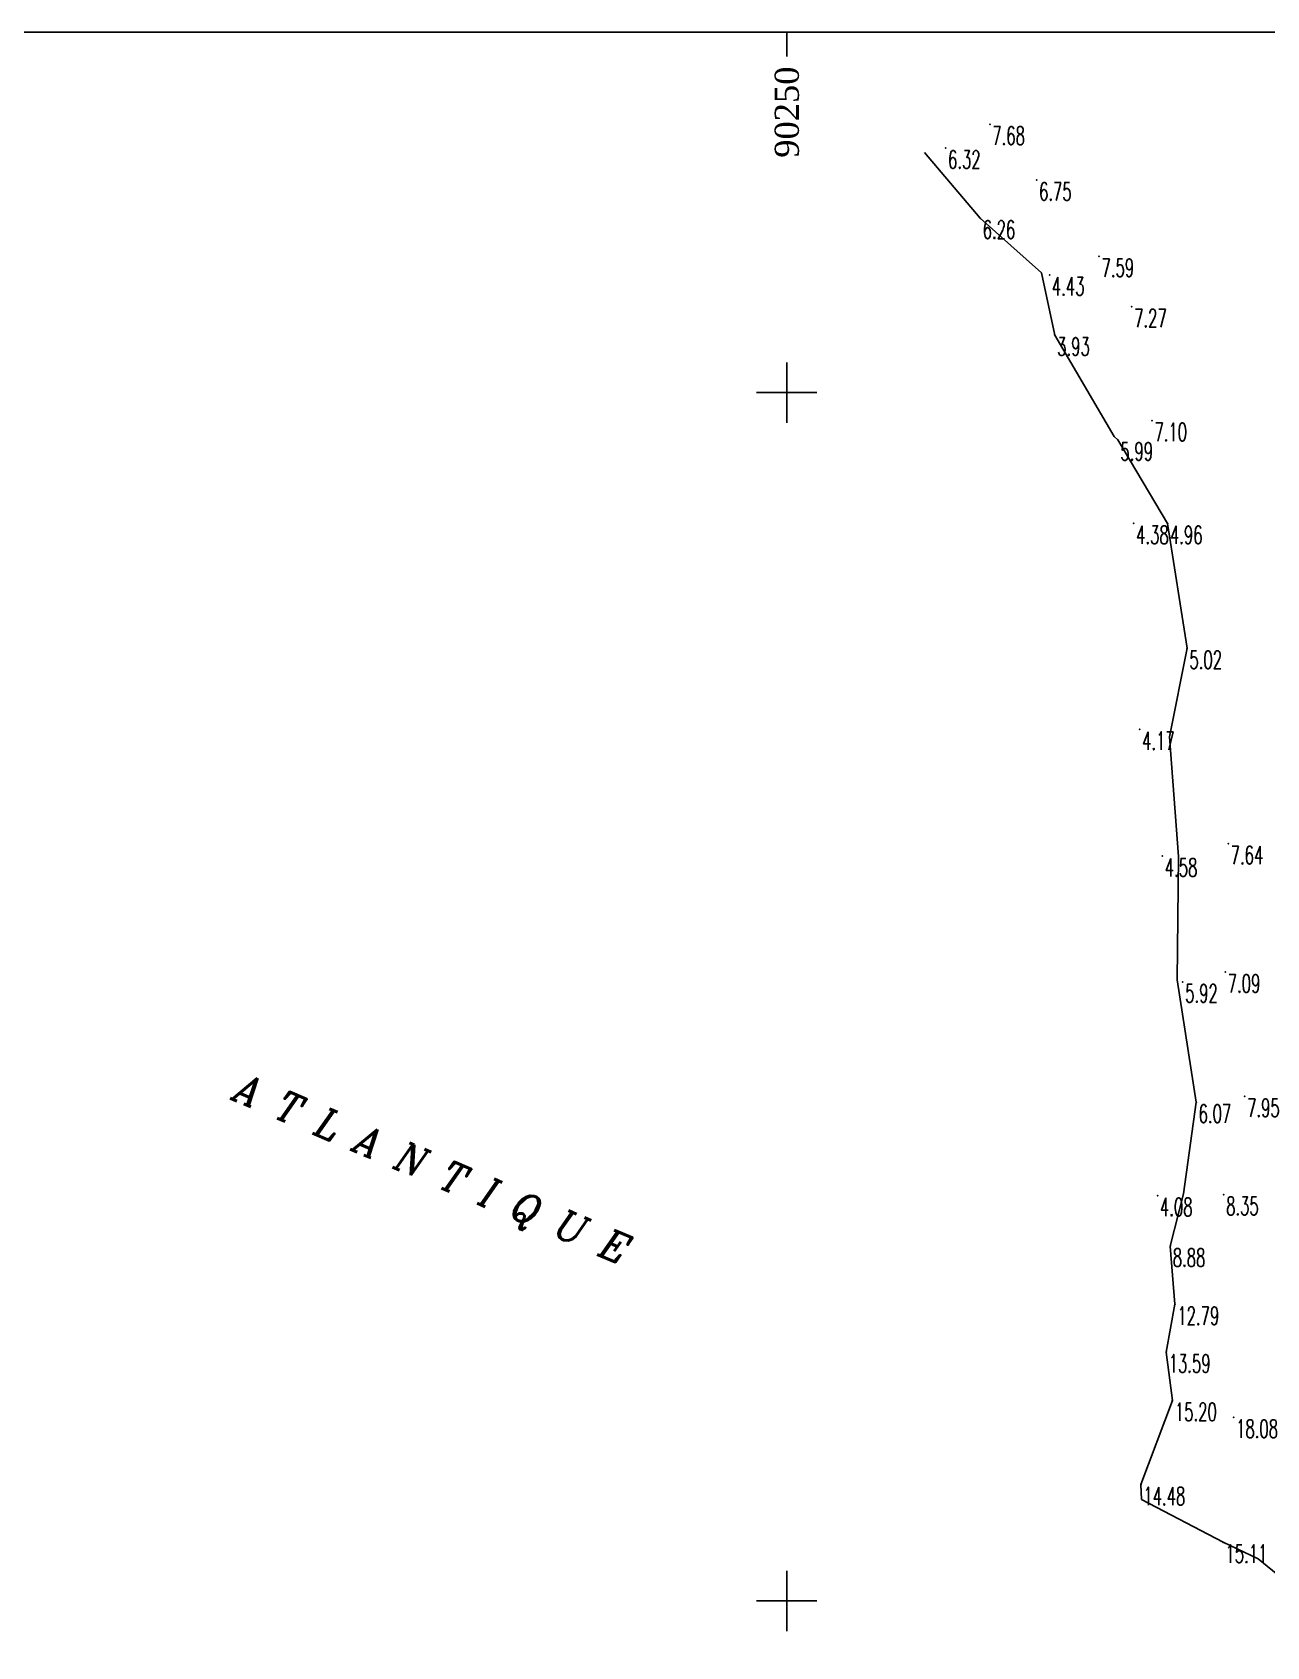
# Model space of a CAD drawing. Header units: millimetres. Extents: x 88261 to 90953, y 390274 to 392322.
# Drawn here: x 90093.5 to 90349, y 391988.1 to 392322.1 of the extents above; entities that cross this region are included whole.
import ezdxf
from ezdxf.enums import TextEntityAlignment as Align

# ---------------------------------------------------------------- set-up
doc = ezdxf.new("R2010")
doc.units = ezdxf.units.MM
doc.header["$LTSCALE"] = 25
for name, color, linetype in [('Carroyage(1)', 7, 'Continuous'), ('Carroyage(1)_Croix', 7, 'Continuous'), ('Carroyage(1)_Textes', 7, 'Continuous'), ('HYDRO', 7, 'Continuous'), ('TopoAlt', 7, 'Continuous'), ('TOPOJIS', 7, 'Continuous')]:
    doc.layers.add(name, color=color, linetype=linetype)
doc.styles.add('ROMANC', font='romanc.shx')
doc.styles.add('Romans 1.0', font='Romans.shx', dxfattribs={"width": 0.99, "height": 1})
doc.styles.get("Standard").update_dxf_attribs({"font": 'times.ttf'})

# ---------------------------------------------------------------- blocks, each defined once
blk = doc.blocks.new('TCPOINT')
at = {"color": 0}
blk.add_point((0, 0), dxfattribs=at)
at = {"layer": 'TopoAlt', "style": 'Romans 1.0', "width": 0.99}
blk.add_attdef('ALT', text='', height=200, dxfattribs=at).set_placement((0.5, -0.5), align=Align.TOP_LEFT)

msp = doc.modelspace()

# ---------------------------------------------------------------- linework, layer by layer
at = {"elevation": 14.57}
msp.add_lwpolyline([(88260.96, 392322.08), (90951.88, 392322.08), (90951.88, 390274.46), (88260.96, 390274.46)], close=True, dxfattribs=at)
at = {"color": 124, "elevation": 6.32, "flags": 128}
msp.add_lwpolyline([(90278.18, 392297.23), (90289.69, 392283.62), (90302.33, 392272.32), (90305.11, 392259.43), (90317.37, 392238.48), (90318.19, 392237.73), (90328.44, 392220.46), (90332.48, 392194.64), (90328.88, 392176.28), (90330.68, 392151.53), (90330.41, 392126.03), (90334.37, 392100.72), (90331.75, 392081.79), (90329.02, 392070.96), (90329.97, 392058.91), (90328.18, 392049.04), (90329.46, 392039.02), (90322.93, 392021.6), (90323.07, 392018.54), (90339.93, 392009.68), (90347.21, 392006.23), (90352.01, 392002.32)], dxfattribs=at)
at = {"layer": 'Carroyage(1)'}
msp.add_line((90249.65, 392322.08), (90249.65, 392317.08), dxfattribs=at)
msp.add_lwpolyline([(88260.96, 390274.46), (90951.88, 390274.46), (90951.88, 392322.08), (88260.96, 392322.08)], close=True, dxfattribs=at)
at = {"layer": 'Carroyage(1)_Croix'}
for p, q in [((90249.65, 392241.29), (90249.65, 392253.79)), ((90243.4, 392247.54), (90255.9, 392247.54)), ((90249.65, 391991.29), (90249.65, 392003.79)), ((90243.4, 391997.54), (90255.9, 391997.54))]:
    msp.add_line(p, q, dxfattribs=at)

# ---------------------------------------------------------------- block references
at = {"layer": 'TOPOJIS'}
ref = msp.add_blockref('TCPOINT', (90291.69, 392303.06, 7.68), dxfattribs=at)
ref.add_attrib('ALT', '7.68', dxfattribs={"layer": 'TopoAlt', "height": 3.75, "style": 'Romans 1.0', "width": 0.6}).set_placement((90292.19, 392302.56, 7.68), align=Align.TOP_LEFT)
ref = msp.add_blockref('TCPOINT', (90282.52, 392298.12, 6.32), dxfattribs=at)
ref.add_attrib('ALT', '6.32', dxfattribs={"layer": 'TopoAlt', "height": 3.75, "style": 'Romans 1.0', "width": 0.6}).set_placement((90283.02, 392297.62, 6.32), align=Align.TOP_LEFT)
ref = msp.add_blockref('TCPOINT', (90301.36, 392291.51, 6.75), dxfattribs=at)
ref.add_attrib('ALT', '6.75', dxfattribs={"layer": 'TopoAlt', "height": 3.75, "style": 'Romans 1.0', "width": 0.6}).set_placement((90301.86, 392291.01, 6.75), align=Align.TOP_LEFT)
ref = msp.add_blockref('TCPOINT', (90289.69, 392283.62, 6.26), dxfattribs=at)
ref.add_attrib('ALT', '6.26', dxfattribs={"layer": 'TopoAlt', "height": 3.75, "style": 'Romans 1.0', "width": 0.6}).set_placement((90290.19, 392283.12, 6.26), align=Align.TOP_LEFT)
ref = msp.add_blockref('TCPOINT', (90314.29, 392275.73, 7.59), dxfattribs=at)
ref.add_attrib('ALT', '7.59', dxfattribs={"layer": 'TopoAlt', "height": 3.75, "style": 'Romans 1.0', "width": 0.6}).set_placement((90314.79, 392275.23, 7.59), align=Align.TOP_LEFT)
ref = msp.add_blockref('TCPOINT', (90304.02, 392271.89, 4.43), dxfattribs=at)
ref.add_attrib('ALT', '4.43', dxfattribs={"layer": 'TopoAlt', "height": 3.75, "style": 'Romans 1.0', "width": 0.6}).set_placement((90304.52, 392271.39, 4.43), align=Align.TOP_LEFT)
ref = msp.add_blockref('TCPOINT', (90321.03, 392265.31, 7.27), dxfattribs=at)
ref.add_attrib('ALT', '7.27', dxfattribs={"layer": 'TopoAlt', "height": 3.75, "style": 'Romans 1.0', "width": 0.6}).set_placement((90321.53, 392264.81, 7.27), align=Align.TOP_LEFT)
ref = msp.add_blockref('TCPOINT', (90305.11, 392259.43, 3.93), dxfattribs=at)
ref.add_attrib('ALT', '3.93', dxfattribs={"layer": 'TopoAlt', "height": 3.75, "style": 'Romans 1.0', "width": 0.6}).set_placement((90305.61, 392258.93, 3.93), align=Align.TOP_LEFT)
ref = msp.add_blockref('TCPOINT', (90325.24, 392241.75, 7.1), dxfattribs=at)
ref.add_attrib('ALT', '7.10', dxfattribs={"layer": 'TopoAlt', "height": 3.75, "style": 'Romans 1.0', "width": 0.6}).set_placement((90325.74, 392241.25, 7.1), align=Align.TOP_LEFT)
ref = msp.add_blockref('TCPOINT', (90318.19, 392237.73, 5.99), dxfattribs=at)
ref.add_attrib('ALT', '5.99', dxfattribs={"layer": 'TopoAlt', "height": 3.75, "style": 'Romans 1.0', "width": 0.6}).set_placement((90318.69, 392237.23, 5.99), align=Align.TOP_LEFT)
ref = msp.add_blockref('TCPOINT', (90321.44, 392220.47, 4.38), dxfattribs=at)
ref.add_attrib('ALT', '4.38', dxfattribs={"layer": 'TopoAlt', "height": 3.75, "style": 'Romans 1.0', "width": 0.6}).set_placement((90321.94, 392219.97, 4.38), align=Align.TOP_LEFT)
ref = msp.add_blockref('TCPOINT', (90328.44, 392220.46, 4.96), dxfattribs=at)
ref.add_attrib('ALT', '4.96', dxfattribs={"layer": 'TopoAlt', "height": 3.75, "style": 'Romans 1.0', "width": 0.6}).set_placement((90328.94, 392219.96, 4.96), align=Align.TOP_LEFT)
ref = msp.add_blockref('TCPOINT', (90332.48, 392194.64, 5.02), dxfattribs=at)
ref.add_attrib('ALT', '5.02', dxfattribs={"layer": 'TopoAlt', "height": 3.75, "style": 'Romans 1.0', "width": 0.6}).set_placement((90332.98, 392194.14, 5.02), align=Align.TOP_LEFT)
ref = msp.add_blockref('TCPOINT', (90322.68, 392177.85, 4.17), dxfattribs=at)
ref.add_attrib('ALT', '4.17', dxfattribs={"layer": 'TopoAlt', "height": 3.75, "style": 'Romans 1.0', "width": 0.6}).set_placement((90323.18, 392177.35, 4.17), align=Align.TOP_LEFT)
ref = msp.add_blockref('TCPOINT', (90327.38, 392151.66, 4.58), dxfattribs=at)
ref.add_attrib('ALT', '4.58', dxfattribs={"layer": 'TopoAlt', "height": 3.75, "style": 'Romans 1.0', "width": 0.6}).set_placement((90327.88, 392151.16, 4.58), align=Align.TOP_LEFT)
ref = msp.add_blockref('TCPOINT', (90341.01, 392154.22, 7.64), dxfattribs=at)
ref.add_attrib('ALT', '7.64', dxfattribs={"layer": 'TopoAlt', "height": 3.75, "style": 'Romans 1.0', "width": 0.6}).set_placement((90341.51, 392153.72, 7.64), align=Align.TOP_LEFT)
ref = msp.add_blockref('TCPOINT', (90331.59, 392125.62, 5.92), dxfattribs=at)
ref.add_attrib('ALT', '5.92', dxfattribs={"layer": 'TopoAlt', "height": 3.75, "style": 'Romans 1.0', "width": 0.6}).set_placement((90332.09, 392125.12, 5.92), align=Align.TOP_LEFT)
ref = msp.add_blockref('TCPOINT', (90340.4, 392127.65, 7.09), dxfattribs=at)
ref.add_attrib('ALT', '7.09', dxfattribs={"layer": 'TopoAlt', "height": 3.75, "style": 'Romans 1.0', "width": 0.6}).set_placement((90340.9, 392127.15, 7.09), align=Align.TOP_LEFT)
ref = msp.add_blockref('TCPOINT', (90344.41, 392101.93, 7.95), dxfattribs=at)
ref.add_attrib('ALT', '7.95', dxfattribs={"layer": 'TopoAlt', "height": 3.75, "style": 'Romans 1.0', "width": 0.6}).set_placement((90344.91, 392101.43, 7.95), align=Align.TOP_LEFT)
ref = msp.add_blockref('TCPOINT', (90334.37, 392100.72, 6.07), dxfattribs=at)
ref.add_attrib('ALT', '6.07', dxfattribs={"layer": 'TopoAlt', "height": 3.75, "style": 'Romans 1.0', "width": 0.6}).set_placement((90334.87, 392100.22, 6.07), align=Align.TOP_LEFT)
ref = msp.add_blockref('TCPOINT', (90340.07, 392081.62, 8.35), dxfattribs=at)
ref.add_attrib('ALT', '8.35', dxfattribs={"layer": 'TopoAlt', "height": 3.75, "style": 'Romans 1.0', "width": 0.6}).set_placement((90340.57, 392081.12, 8.35), align=Align.TOP_LEFT)
ref = msp.add_blockref('TCPOINT', (90326.37, 392081.42, 4.08), dxfattribs=at)
ref.add_attrib('ALT', '4.08', dxfattribs={"layer": 'TopoAlt', "height": 3.75, "style": 'Romans 1.0', "width": 0.6}).set_placement((90326.87, 392080.92, 4.08), align=Align.TOP_LEFT)
ref = msp.add_blockref('TCPOINT', (90329.02, 392070.96, 8.88), dxfattribs=at)
ref.add_attrib('ALT', '8.88', dxfattribs={"layer": 'TopoAlt', "height": 3.75, "style": 'Romans 1.0', "width": 0.6}).set_placement((90329.52, 392070.46, 8.88), align=Align.TOP_LEFT)
ref = msp.add_blockref('TCPOINT', (90329.97, 392058.91, 12.79), dxfattribs=at)
ref.add_attrib('ALT', '12.79', dxfattribs={"layer": 'TopoAlt', "height": 3.75, "style": 'Romans 1.0', "width": 0.6}).set_placement((90330.47, 392058.41, 12.79), align=Align.TOP_LEFT)
ref = msp.add_blockref('TCPOINT', (90328.18, 392049.04, 13.59), dxfattribs=at)
ref.add_attrib('ALT', '13.59', dxfattribs={"layer": 'TopoAlt', "height": 3.75, "style": 'Romans 1.0', "width": 0.6}).set_placement((90328.68, 392048.54, 13.59), align=Align.TOP_LEFT)
ref = msp.add_blockref('TCPOINT', (90329.46, 392039.02, 15.2), dxfattribs=at)
ref.add_attrib('ALT', '15.20', dxfattribs={"layer": 'TopoAlt', "height": 3.75, "style": 'Romans 1.0', "width": 0.6}).set_placement((90329.96, 392038.52, 15.2), align=Align.TOP_LEFT)
ref = msp.add_blockref('TCPOINT', (90342.13, 392035.54, 18.08), dxfattribs=at)
ref.add_attrib('ALT', '18.08', dxfattribs={"layer": 'TopoAlt', "height": 3.75, "style": 'Romans 1.0', "width": 0.6}).set_placement((90342.63, 392035.04, 18.08), align=Align.TOP_LEFT)
ref = msp.add_blockref('TCPOINT', (90322.93, 392021.6, 14.48), dxfattribs=at)
ref.add_attrib('ALT', '14.48', dxfattribs={"layer": 'TopoAlt', "height": 3.75, "style": 'Romans 1.0', "width": 0.6}).set_placement((90323.43, 392021.1, 14.48), align=Align.TOP_LEFT)
ref = msp.add_blockref('TCPOINT', (90339.93, 392009.68, 15.11), dxfattribs=at)
ref.add_attrib('ALT', '15.11', dxfattribs={"layer": 'TopoAlt', "height": 3.75, "style": 'Romans 1.0', "width": 0.6}).set_placement((90340.43, 392009.18, 15.11), align=Align.TOP_LEFT)

# ---------------------------------------------------------------- texts
at = {"layer": 'Carroyage(1)_Textes'}
msp.add_text('90250', height=5, rotation=90, dxfattribs=at).set_placement((90252.15, 392296.12))
at = {"layer": 'HYDRO', "color": 130, "style": 'ROMANC', "oblique": 11.9977}
msp.add_text('O C E A N            A T L A N T I Q U E', height=6, rotation=336.9448, dxfattribs=at).set_placement((90040.87, 392141.4))

doc.saveas('drawing.dxf')
